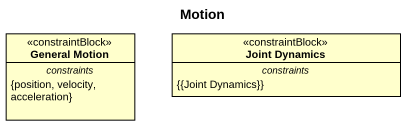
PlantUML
@startuml
title Motion
hide circle
hide empty members
class "General Motion" as General_Motion <<constraintBlock>> {
  -- constraints --
  {position, velocity, acceleration}
}
class "Joint Dynamics" as Joint_Dynamics <<constraintBlock>> {
  -- constraints --
  {{Joint Dynamics}}
}
@enduml
